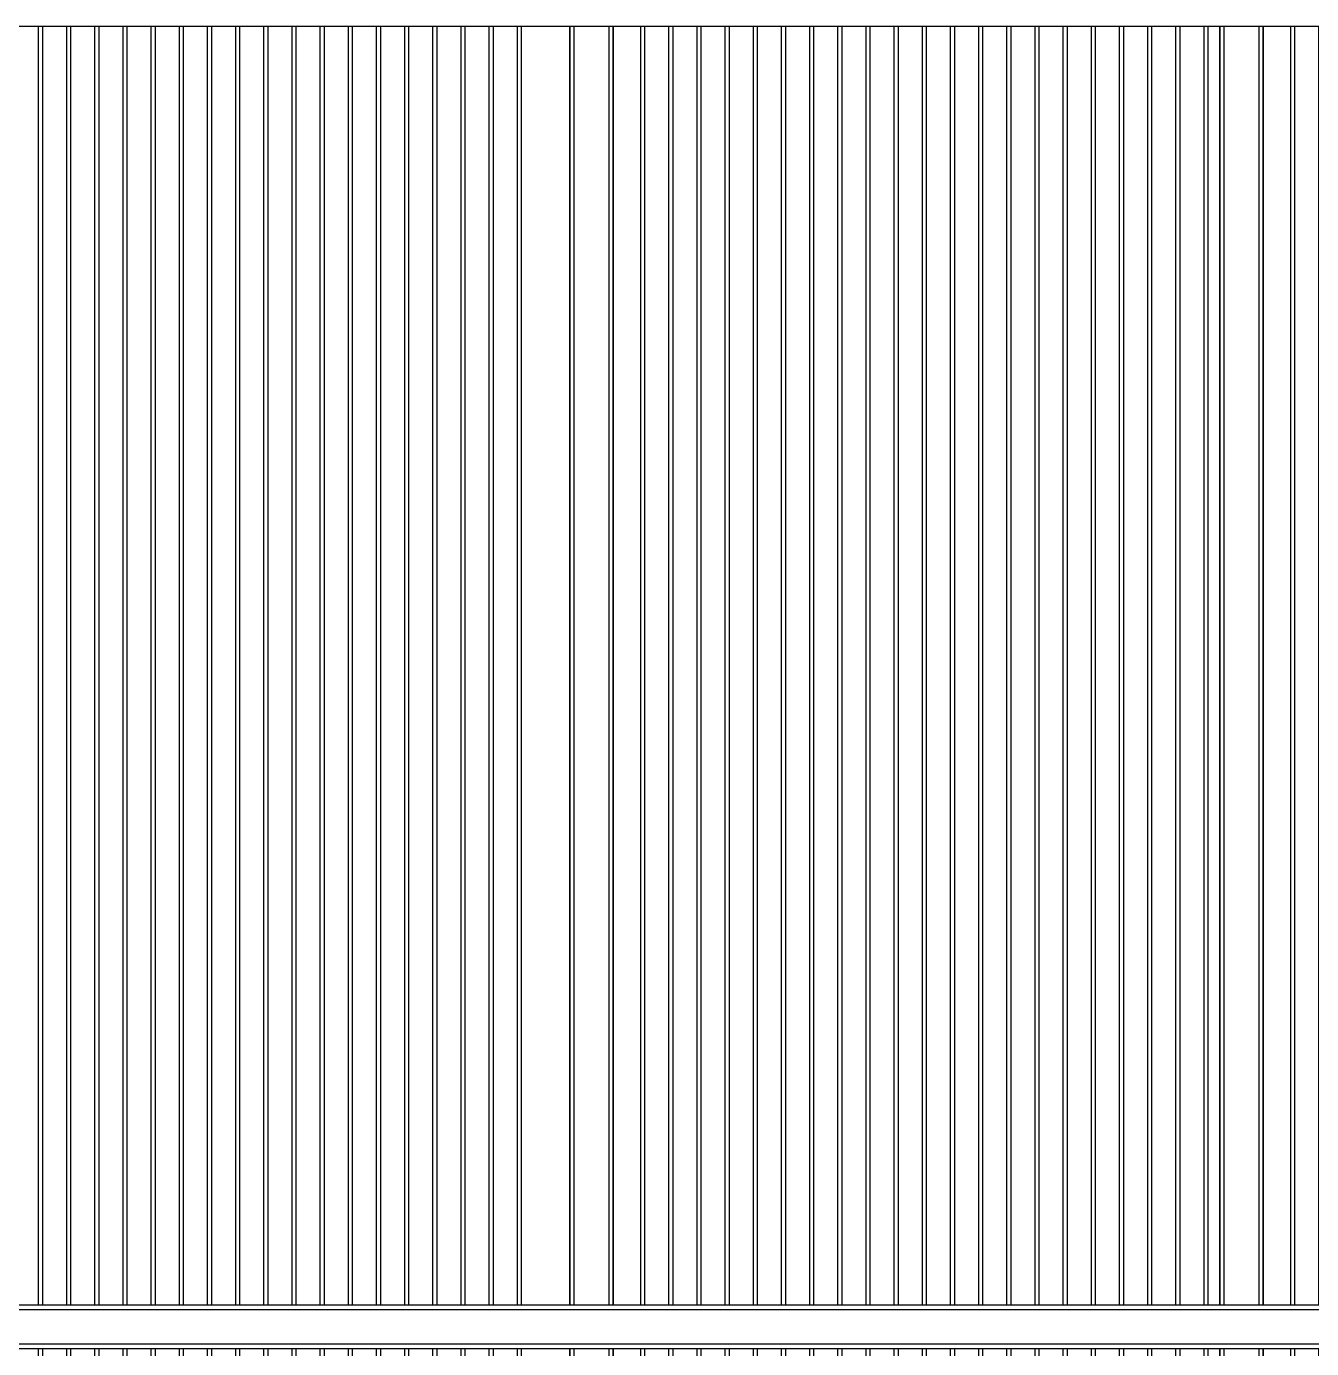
# Model space of a CAD drawing. Header units: millimetres. Extents: x 3774 to 718460, y -768339 to 192544.
# Drawn here: x 338386 to 341351, y -754964 to -751914 of the extents above; entities that cross this region are included whole.
import ezdxf

# ---------------------------------------------------------------- set-up
doc = ezdxf.new("R2010")
doc.units = ezdxf.units.MM
doc.set_wipeout_variables(frame=1)
for name, pattern in [('TA_GL_000.70000', [1.925, 0.7, -0.175, 0.175, -0.175, 0.7]), ('XKITLINE00', [0]), ('XKITLINE02', [4, 2, -2])]:
    doc.linetypes.add(name, pattern=pattern)
for name, color, linetype in [('000 - 0_SYM_DWG_GRIDLINE_MAIN_COLOR_251', 7, 'Continuous'), ('010 - ASPG_EXTR_MAIN_COLOR_2', 7, 'Continuous'), ('010 - ASPG_EXTR_WIPEOUT_', 7, 'Continuous'), ('010 - ASPG_FRAMING_MAIN_COLOR_1', 7, 'Continuous'), ('010 - ASPG_FRAMING_MAIN_COLOR_2', 7, 'Continuous'), ('010 - ASPG_FRAMING_SUB_COLOR_2', 7, 'Continuous'), ('010 - ASPG_FRAMING_WIPEOUT_', 7, 'Continuous')]:
    doc.layers.add(name, color=color, linetype=linetype)
doc.layers.add('Bolt', color=7, linetype='Continuous', lineweight=0)
doc.layers.add('Part', color=7, linetype='Continuous', lineweight=0)
doc.styles.add('TA', font='', dxfattribs={"height": 4.5})
doc.styles.get('TA').set_extended_font_data('Cordia New')

# ---------------------------------------------------------------- blocks, each defined once
blk = doc.blocks.new('*U5902')
at = {"layer": '000 - 0_SYM_DWG_GRIDLINE_MAIN_COLOR_251', "color": 7, "linetype": 'ByBlock', "ltscale": 5}
blk.add_line((10, 0), (-759, 0), dxfattribs=at)
at = {"color": 7, "style": 'TA', "flags": 1}
blk.add_attdef('LOCATION', (6, -6), '', height=4.5, rotation=270, dxfattribs=at)
blk = doc.blocks.new('W-1-PP19-SE-ENT3_20260407-104913_PP19_ENT3_ELE1_DIMS_1')
at = {"layer": '000 - 0_SYM_DWG_GRIDLINE_MAIN_COLOR_251', "color": 7, "linetype": 'TA_GL_000.70000', "xscale": 50.00000000000003, "yscale": 50.00000000000003, "zscale": 50.00000000000003, "rotation": 180}
for p in [(-27800, 114550), (-27800, 111800)]:
    blk.add_blockref('*U5902', p, dxfattribs=at)
blk = doc.blocks.new('*A6183500')
at = {"layer": 'Part', "color": 7, "linetype": 'XKITLINE00', "lineweight": 0}
for p, q in [((2179.569525, -60.453462), (2328.969438, -60.453462)), ((2179.569525, -65.253462), (2328.969438, -65.253462))]:
    blk.add_line(p, q, dxfattribs=at)
blk = doc.blocks.new('*A6193501')
at = {"layer": 'Part', "color": 7, "linetype": 'XKITLINE00', "lineweight": 0}
blk.add_line((2179.569525, -82.453462), (2328.969438, -82.453462), dxfattribs=at)
blk = doc.blocks.new('*A7013583')
at = {"layer": 'Part', "color": 7, "linetype": 'XKITLINE00', "lineweight": 0}
for p, q in [((2214.209518, -68.053462), (2180.609525, -68.053462)), ((2180.609525, -68.573462), (2180.609525, -68.053462)), ((2214.209518, -68.573462), (2214.209518, -68.053462)), ((2214.209518, -68.573462), (2180.609525, -68.573462))]:
    blk.add_line(p, q, dxfattribs=at)
blk = doc.blocks.new('*A7023584')
at = {"layer": 'Part', "color": 7, "linetype": 'XKITLINE00', "lineweight": 0}
for p, q in [((2214.209518, -80.053462), (2180.609525, -80.053462)), ((2180.609525, -80.573462), (2180.609525, -80.053462)), ((2214.209518, -80.573462), (2214.209518, -80.053462)), ((2214.209518, -80.573462), (2180.609525, -80.573462))]:
    blk.add_line(p, q, dxfattribs=at)
blk = doc.blocks.new('*A7053587')
at = {"layer": 'Part', "color": 7, "linetype": 'XKITLINE00', "lineweight": 0}
for p, q in [((2214.369525, -82.453462), (2214.369525, -65.253462)), ((2216.769525, -82.453462), (2216.769525, -65.253462))]:
    blk.add_line(p, q, dxfattribs=at)
blk = doc.blocks.new('*A11604042')
at = {"layer": 'Part', "color": 7, "linetype": 'XKITLINE00', "lineweight": 0}
for p, q in [((2196.049603, -82.213462), (2194.289603, -82.213462)), ((2194.289603, -82.213462), (2194.289603, -82.293462)), ((2196.049603, -82.213462), (2196.049603, -82.293462)), ((2196.049603, -82.293462), (2194.289603, -82.293462))]:
    blk.add_line(p, q, dxfattribs=at)
blk = doc.blocks.new('*A11614043')
at = {"layer": 'Part', "color": 7, "linetype": 'XKITLINE00', "lineweight": 0}
for p, q in [((2195.105603, -82.173462), (2194.665603, -82.173462)), ((2194.665603, -82.173462), (2194.665603, -82.213462)), ((2195.105603, -82.133462), (2195.105603, -82.173462)), ((2195.145603, -82.213462), (2195.145603, -82.133462))]:
    blk.add_line(p, q, dxfattribs=at)
blk = doc.blocks.new('*A11624044')
at = {"layer": 'Part', "color": 7, "linetype": 'XKITLINE00', "lineweight": 0}
for p, q in [((2194.129603, -82.453462), (2194.289603, -82.293462)), ((2194.289603, -82.293462), (2196.049603, -82.293462)), ((2196.049603, -82.293462), (2196.209603, -82.453462))]:
    blk.add_line(p, q, dxfattribs=at)
blk = doc.blocks.new('*A11634045')
at = {"layer": 'Part', "color": 7, "linetype": 'XKITLINE00', "lineweight": 0}
for p, q in [((2195.145603, -81.421462), (2195.145603, -80.621462)), ((2195.145603, -80.621462), (2195.193603, -80.621462)), ((2195.193603, -81.421462), (2195.193603, -80.621462)), ((2195.145603, -80.861462), (2195.193603, -80.861462)), ((2195.145603, -81.421462), (2195.193603, -81.421462))]:
    blk.add_line(p, q, dxfattribs=at)
blk = doc.blocks.new('*A11644046')
at = {"layer": 'Part', "color": 7, "linetype": 'XKITLINE00', "lineweight": 0}
for p, q in [((2194.769603, -80.573462), (2194.769603, -80.621462)), ((2194.769603, -80.621462), (2195.569603, -80.621462)), ((2195.569603, -80.621462), (2195.569603, -80.573462))]:
    blk.add_line(p, q, dxfattribs=at)
blk = doc.blocks.new('*A11814063')
at = {"layer": 'Part', "color": 7, "linetype": 'XKITLINE00', "lineweight": 0}
for p, q in [((2194.769603, -68.573462), (2194.769603, -68.621462)), ((2194.769603, -68.621462), (2195.569603, -68.621462)), ((2195.569603, -68.621462), (2195.569603, -68.573462))]:
    blk.add_line(p, q, dxfattribs=at)
blk = doc.blocks.new('*A11824064')
at = {"layer": 'Part', "color": 7, "linetype": 'XKITLINE00', "lineweight": 0}
for p, q in [((2195.145603, -69.421462), (2195.145603, -68.621462)), ((2195.145603, -68.621462), (2195.193603, -68.621462)), ((2195.193603, -69.421462), (2195.193603, -68.621462)), ((2195.145603, -68.861462), (2195.193603, -68.861462)), ((2195.145603, -69.421462), (2195.193603, -69.421462))]:
    blk.add_line(p, q, dxfattribs=at)
blk = doc.blocks.new('*A11834065')
at = {"layer": 'Part', "color": 7, "linetype": 'XKITLINE00', "lineweight": 0}
for p, q in [((2211.945603, -69.421462), (2211.945603, -68.621462)), ((2211.945603, -68.621462), (2211.993603, -68.621462)), ((2211.993603, -69.421462), (2211.993603, -68.621462)), ((2211.945603, -68.861462), (2211.993603, -68.861462)), ((2211.945603, -69.421462), (2211.993603, -69.421462))]:
    blk.add_line(p, q, dxfattribs=at)
blk = doc.blocks.new('*A11844066')
at = {"layer": 'Part', "color": 7, "linetype": 'XKITLINE00', "lineweight": 0}
for p, q in [((2211.569603, -68.573462), (2211.569603, -68.621462)), ((2211.569603, -68.621462), (2212.369603, -68.621462)), ((2212.369603, -68.621462), (2212.369603, -68.573462))]:
    blk.add_line(p, q, dxfattribs=at)
blk = doc.blocks.new('*A11854067')
at = {"layer": 'Part', "color": 7, "linetype": 'XKITLINE00', "lineweight": 0}
for p, q in [((2195.193603, -65.573462), (2195.193603, -65.493462)), ((2195.233603, -65.573462), (2195.233603, -65.533462)), ((2195.233603, -65.533462), (2195.673603, -65.533462)), ((2195.673603, -65.533462), (2195.673603, -65.493462))]:
    blk.add_line(p, q, dxfattribs=at)
blk = doc.blocks.new('*A11864068')
at = {"layer": 'Part', "color": 7, "linetype": 'XKITLINE00', "lineweight": 0}
for p, q in [((2194.289603, -65.413462), (2194.129603, -65.253462)), ((2196.209603, -65.253462), (2196.049603, -65.413462)), ((2196.049603, -65.413462), (2194.289603, -65.413462))]:
    blk.add_line(p, q, dxfattribs=at)
blk = doc.blocks.new('*A11874069')
at = {"layer": 'Part', "color": 7, "linetype": 'XKITLINE00', "lineweight": 0}
for p, q in [((2194.289603, -65.493462), (2194.289603, -65.413462)), ((2194.289603, -65.413462), (2196.049603, -65.413462)), ((2194.289603, -65.493462), (2196.049603, -65.493462)), ((2196.049603, -65.493462), (2196.049603, -65.413462))]:
    blk.add_line(p, q, dxfattribs=at)
blk = doc.blocks.new('*A11884070')
at = {"layer": 'Part', "color": 7, "linetype": 'XKITLINE00', "lineweight": 0}
for p, q in [((2211.993603, -65.573462), (2211.993603, -65.493462)), ((2212.033603, -65.573462), (2212.033603, -65.533462)), ((2212.033603, -65.533462), (2212.473603, -65.533462)), ((2212.473603, -65.533462), (2212.473603, -65.493462))]:
    blk.add_line(p, q, dxfattribs=at)
blk = doc.blocks.new('*A11894071')
at = {"layer": 'Part', "color": 7, "linetype": 'XKITLINE00', "lineweight": 0}
for p, q in [((2211.089603, -65.413462), (2210.929603, -65.253462)), ((2213.009603, -65.253462), (2212.849603, -65.413462)), ((2212.849603, -65.413462), (2211.089603, -65.413462))]:
    blk.add_line(p, q, dxfattribs=at)
blk = doc.blocks.new('*A11904072')
at = {"layer": 'Part', "color": 7, "linetype": 'XKITLINE00', "lineweight": 0}
for p, q in [((2211.089603, -65.493462), (2211.089603, -65.413462)), ((2211.089603, -65.413462), (2212.849603, -65.413462)), ((2211.089603, -65.493462), (2212.849603, -65.493462)), ((2212.849603, -65.493462), (2212.849603, -65.413462))]:
    blk.add_line(p, q, dxfattribs=at)
blk = doc.blocks.new('*A11914073')
at = {"layer": 'Bolt'}
for points in [[(2211.674, -80.573), (2211.674, -80.525), (2211.786, -80.525), (2211.786, -80.573)], [(2211.674, -80.621), (2211.674, -80.573), (2211.786, -80.573), (2211.786, -80.621)], [(2212.154, -80.573), (2212.154, -80.525), (2212.266, -80.525), (2212.266, -80.573)], [(2212.154, -80.621), (2212.154, -80.573), (2212.266, -80.573), (2212.266, -80.621)]]:
    blk.add_hatch(color=7, dxfattribs=at).paths.add_polyline_path(points, flags=17)
at = {"layer": 'Bolt', "color": 7, "linetype": 'XKITLINE00', "lineweight": 0}
for p, q in [((2211.73, -80.685), (2211.73, -80.341)), ((2212.21, -80.685), (2212.21, -80.341)), ((2211.674, -80.573), (2211.674, -80.525)), ((2211.674, -80.621), (2211.674, -80.573)), ((2211.786, -80.573), (2211.786, -80.525)), ((2211.786, -80.621), (2211.786, -80.573)), ((2212.154, -80.573), (2212.154, -80.525)), ((2212.154, -80.621), (2212.154, -80.573)), ((2212.266, -80.573), (2212.266, -80.525)), ((2212.266, -80.621), (2212.266, -80.573))]:
    blk.add_line(p, q, dxfattribs=at)
blk = doc.blocks.new('*A11924074')
at = {"layer": 'Bolt'}
for points in [[(2194.586, -82.213), (2194.586, -82.293), (2194.474, -82.293), (2194.474, -82.213)], [(2195.866, -82.213), (2195.866, -82.293), (2195.754, -82.293), (2195.754, -82.213)]]:
    blk.add_hatch(color=7, dxfattribs=at).paths.add_polyline_path(points, flags=17)
at = {"layer": 'Bolt', "color": 7, "linetype": 'XKITLINE00', "lineweight": 0}
for p, q in [((2194.474, -82.293), (2194.474, -82.213)), ((2194.53, -82.357), (2194.53, -82.013)), ((2194.586, -82.293), (2194.586, -82.213)), ((2195.754, -82.293), (2195.754, -82.213)), ((2195.81, -82.357), (2195.81, -82.013)), ((2195.866, -82.293), (2195.866, -82.213))]:
    blk.add_line(p, q, dxfattribs=at)
blk = doc.blocks.new('*A11934075')
at = {"layer": 'Bolt', "color": 7, "linetype": 'XKITLINE02', "lineweight": 0}
for p, q in [((2195.256963, -81.933462), (2194.913603, -81.933462)), ((2195.145603, -81.877462), (2195.105603, -81.877462)), ((2195.193603, -81.877462), (2195.145603, -81.877462)), ((2195.145603, -81.989462), (2195.105603, -81.989462)), ((2195.193603, -81.989462), (2195.145603, -81.989462))]:
    blk.add_line(p, q, dxfattribs=at)
blk = doc.blocks.new('*A11944076')
at = {"layer": 'Bolt'}
for points in [[(2194.874, -80.573), (2194.874, -80.525), (2194.986, -80.525), (2194.986, -80.573)], [(2194.874, -80.621), (2194.874, -80.573), (2194.986, -80.573), (2194.986, -80.621)], [(2195.354, -80.573), (2195.354, -80.525), (2195.466, -80.525), (2195.466, -80.573)], [(2195.354, -80.621), (2195.354, -80.573), (2195.466, -80.573), (2195.466, -80.621)]]:
    blk.add_hatch(color=7, dxfattribs=at).paths.add_polyline_path(points, flags=17)
at = {"layer": 'Bolt', "color": 7, "linetype": 'XKITLINE00', "lineweight": 0}
for p, q in [((2194.93, -80.685), (2194.93, -80.341)), ((2195.41, -80.685), (2195.41, -80.341)), ((2194.874, -80.573), (2194.874, -80.525)), ((2194.874, -80.621), (2194.874, -80.573)), ((2194.986, -80.573), (2194.986, -80.525)), ((2194.986, -80.621), (2194.986, -80.573)), ((2195.354, -80.573), (2195.354, -80.525)), ((2195.354, -80.621), (2195.354, -80.573)), ((2195.466, -80.573), (2195.466, -80.525)), ((2195.466, -80.621), (2195.466, -80.573))]:
    blk.add_line(p, q, dxfattribs=at)
blk = doc.blocks.new('*A12044086')
at = {"layer": 'Bolt'}
for points in [[(2194.874, -68.573), (2194.874, -68.525), (2194.986, -68.525), (2194.986, -68.573)], [(2195.354, -68.573), (2195.354, -68.525), (2195.466, -68.525), (2195.466, -68.573)], [(2194.874, -68.621), (2194.874, -68.573), (2194.986, -68.573), (2194.986, -68.621)], [(2195.354, -68.621), (2195.354, -68.573), (2195.466, -68.573), (2195.466, -68.621)]]:
    blk.add_hatch(color=7, dxfattribs=at).paths.add_polyline_path(points, flags=17)
at = {"layer": 'Bolt', "color": 7, "linetype": 'XKITLINE00', "lineweight": 0}
for p, q in [((2194.874, -68.573), (2194.874, -68.525)), ((2194.93, -68.685), (2194.93, -68.341)), ((2194.986, -68.573), (2194.986, -68.525)), ((2195.354, -68.573), (2195.354, -68.525)), ((2195.41, -68.685), (2195.41, -68.341)), ((2195.466, -68.573), (2195.466, -68.525)), ((2194.874, -68.621), (2194.874, -68.573)), ((2194.986, -68.621), (2194.986, -68.573)), ((2195.354, -68.621), (2195.354, -68.573)), ((2195.466, -68.621), (2195.466, -68.573))]:
    blk.add_line(p, q, dxfattribs=at)
blk = doc.blocks.new('*A12054087')
at = {"layer": 'Bolt'}
for points in [[(2211.674, -68.573), (2211.674, -68.525), (2211.786, -68.525), (2211.786, -68.573)], [(2212.154, -68.573), (2212.154, -68.525), (2212.266, -68.525), (2212.266, -68.573)], [(2211.674, -68.621), (2211.674, -68.573), (2211.786, -68.573), (2211.786, -68.621)], [(2212.154, -68.621), (2212.154, -68.573), (2212.266, -68.573), (2212.266, -68.621)]]:
    blk.add_hatch(color=7, dxfattribs=at).paths.add_polyline_path(points, flags=17)
at = {"layer": 'Bolt', "color": 7, "linetype": 'XKITLINE00', "lineweight": 0}
for p, q in [((2211.674, -68.573), (2211.674, -68.525)), ((2211.73, -68.685), (2211.73, -68.341)), ((2211.786, -68.573), (2211.786, -68.525)), ((2212.154, -68.573), (2212.154, -68.525)), ((2212.21, -68.685), (2212.21, -68.341)), ((2212.266, -68.573), (2212.266, -68.525)), ((2211.674, -68.621), (2211.674, -68.573)), ((2211.786, -68.621), (2211.786, -68.573)), ((2212.154, -68.621), (2212.154, -68.573)), ((2212.266, -68.621), (2212.266, -68.573))]:
    blk.add_line(p, q, dxfattribs=at)
blk = doc.blocks.new('*A12064088')
at = {"layer": 'Bolt'}
for points in [[(2194.586, -65.413), (2194.586, -65.493), (2194.474, -65.493), (2194.474, -65.413)], [(2195.866, -65.413), (2195.866, -65.493), (2195.754, -65.493), (2195.754, -65.413)]]:
    blk.add_hatch(color=7, dxfattribs=at).paths.add_polyline_path(points, flags=17)
at = {"layer": 'Bolt', "color": 7, "linetype": 'XKITLINE00', "lineweight": 0}
for p, q in [((2194.53, -65.35), (2194.53, -65.693)), ((2195.81, -65.35), (2195.81, -65.693)), ((2194.474, -65.413), (2194.474, -65.493)), ((2194.586, -65.413), (2194.586, -65.493)), ((2195.754, -65.413), (2195.754, -65.493)), ((2195.866, -65.413), (2195.866, -65.493))]:
    blk.add_line(p, q, dxfattribs=at)
blk = doc.blocks.new('*A12074089')
at = {"layer": 'Bolt', "color": 7, "linetype": 'XKITLINE02', "lineweight": 0}
for p, q in [((2195.082243, -65.773462), (2195.425603, -65.773462)), ((2195.145603, -65.717462), (2195.193603, -65.717462)), ((2195.145603, -65.829462), (2195.193603, -65.829462)), ((2195.193603, -65.717462), (2195.233603, -65.717462)), ((2195.193603, -65.829462), (2195.233603, -65.829462))]:
    blk.add_line(p, q, dxfattribs=at)
blk = doc.blocks.new('*A12084090')
at = {"layer": 'Bolt'}
for points in [[(2211.386, -65.413), (2211.386, -65.493), (2211.274, -65.493), (2211.274, -65.413)], [(2212.666, -65.413), (2212.666, -65.493), (2212.554, -65.493), (2212.554, -65.413)]]:
    blk.add_hatch(color=7, dxfattribs=at).paths.add_polyline_path(points, flags=17)
at = {"layer": 'Bolt', "color": 7, "linetype": 'XKITLINE00', "lineweight": 0}
for p, q in [((2211.33, -65.35), (2211.33, -65.693)), ((2212.61, -65.35), (2212.61, -65.693)), ((2211.274, -65.413), (2211.274, -65.493)), ((2211.386, -65.413), (2211.386, -65.493)), ((2212.554, -65.413), (2212.554, -65.493)), ((2212.666, -65.413), (2212.666, -65.493))]:
    blk.add_line(p, q, dxfattribs=at)
blk = doc.blocks.new('*A12094091')
at = {"layer": 'Bolt', "color": 7, "linetype": 'XKITLINE02', "lineweight": 0}
for p, q in [((2211.882243, -65.773462), (2212.225603, -65.773462)), ((2211.945603, -65.717462), (2211.993603, -65.717462)), ((2211.945603, -65.829462), (2211.993603, -65.829462)), ((2211.993603, -65.717462), (2212.033603, -65.717462)), ((2211.993603, -65.829462), (2212.033603, -65.829462))]:
    blk.add_line(p, q, dxfattribs=at)
blk = doc.blocks.new('*A12244106')
at = {"layer": 'Part', "color": 7, "linetype": 'XKITLINE00', "lineweight": 0}
for p, q in [((2212.369603, -65.573462), (2211.569603, -65.573462)), ((2211.569603, -68.053462), (2211.569603, -65.573462)), ((2212.369603, -68.053462), (2212.369603, -65.573462)), ((2211.569603, -80.053462), (2211.569603, -68.621462)), ((2212.369603, -80.053462), (2212.369603, -68.621462)), ((2211.569603, -82.133462), (2211.569603, -80.621462)), ((2212.369603, -82.133462), (2212.369603, -80.621462)), ((2211.569603, -82.133462), (2212.369603, -82.133462))]:
    blk.add_line(p, q, dxfattribs=at)
blk = doc.blocks.new('*A12254107')
at = {"layer": 'Part', "color": 7, "linetype": 'XKITLINE00', "lineweight": 0}
for p, q in [((2195.569603, -65.573462), (2194.769603, -65.573462)), ((2194.769603, -68.053462), (2194.769603, -65.573462)), ((2195.569603, -68.053462), (2195.569603, -65.573462)), ((2194.769603, -80.053462), (2194.769603, -68.621462)), ((2195.569603, -80.053462), (2195.569603, -68.621462)), ((2194.769603, -82.133462), (2194.769603, -80.621462)), ((2195.569603, -82.133462), (2195.569603, -80.621462)), ((2194.769603, -82.133462), (2195.569603, -82.133462))]:
    blk.add_line(p, q, dxfattribs=at)
blk = doc.blocks.new('*A12324114')
at = {"layer": 'Part', "color": 7, "linetype": 'XKITLINE00', "lineweight": 0}
for p, q in [((2212.849603, -82.213462), (2211.089603, -82.213462)), ((2211.089603, -82.213462), (2211.089603, -82.293462)), ((2212.849603, -82.213462), (2212.849603, -82.293462)), ((2212.849603, -82.293462), (2211.089603, -82.293462))]:
    blk.add_line(p, q, dxfattribs=at)
blk = doc.blocks.new('*A12334115')
at = {"layer": 'Part', "color": 7, "linetype": 'XKITLINE00', "lineweight": 0}
for p, q in [((2211.905603, -82.173462), (2211.465603, -82.173462)), ((2211.465603, -82.173462), (2211.465603, -82.213462)), ((2211.905603, -82.133462), (2211.905603, -82.173462)), ((2211.945603, -82.213462), (2211.945603, -82.133462))]:
    blk.add_line(p, q, dxfattribs=at)
blk = doc.blocks.new('*A12344116')
at = {"layer": 'Part', "color": 7, "linetype": 'XKITLINE00', "lineweight": 0}
for p, q in [((2210.929603, -82.453462), (2211.089603, -82.293462)), ((2211.089603, -82.293462), (2212.849603, -82.293462)), ((2212.849603, -82.293462), (2213.009603, -82.453462))]:
    blk.add_line(p, q, dxfattribs=at)
blk = doc.blocks.new('*A12354117')
at = {"layer": 'Part', "color": 7, "linetype": 'XKITLINE00', "lineweight": 0}
for p, q in [((2211.569603, -80.573462), (2211.569603, -80.621462)), ((2211.569603, -80.621462), (2212.369603, -80.621462)), ((2212.369603, -80.621462), (2212.369603, -80.573462))]:
    blk.add_line(p, q, dxfattribs=at)
blk = doc.blocks.new('*A12364118')
at = {"layer": 'Part', "color": 7, "linetype": 'XKITLINE00', "lineweight": 0}
for p, q in [((2211.945603, -81.421462), (2211.945603, -80.621462)), ((2211.945603, -80.621462), (2211.993603, -80.621462)), ((2211.993603, -81.421462), (2211.993603, -80.621462)), ((2211.945603, -80.861462), (2211.993603, -80.861462)), ((2211.945603, -81.421462), (2211.993603, -81.421462))]:
    blk.add_line(p, q, dxfattribs=at)
blk = doc.blocks.new('*A12474129')
at = {"layer": 'Bolt'}
for points in [[(2211.386, -82.213), (2211.386, -82.293), (2211.274, -82.293), (2211.274, -82.213)], [(2212.666, -82.213), (2212.666, -82.293), (2212.554, -82.293), (2212.554, -82.213)]]:
    blk.add_hatch(color=7, dxfattribs=at).paths.add_polyline_path(points, flags=17)
at = {"layer": 'Bolt', "color": 7, "linetype": 'XKITLINE00', "lineweight": 0}
for p, q in [((2211.274, -82.293), (2211.274, -82.213)), ((2211.33, -82.357), (2211.33, -82.013)), ((2211.386, -82.293), (2211.386, -82.213)), ((2212.554, -82.293), (2212.554, -82.213)), ((2212.61, -82.357), (2212.61, -82.013)), ((2212.666, -82.293), (2212.666, -82.213))]:
    blk.add_line(p, q, dxfattribs=at)
blk = doc.blocks.new('*A12484130')
at = {"layer": 'Bolt', "color": 7, "linetype": 'XKITLINE02', "lineweight": 0}
for p, q in [((2212.056963, -81.933462), (2211.713603, -81.933462)), ((2211.945603, -81.877462), (2211.905603, -81.877462)), ((2211.993603, -81.877462), (2211.945603, -81.877462)), ((2211.945603, -81.989462), (2211.905603, -81.989462)), ((2211.993603, -81.989462), (2211.945603, -81.989462))]:
    blk.add_line(p, q, dxfattribs=at)
blk = doc.blocks.new('W-1-PP19-SE-ENT3_20260407-111149_PP19_ENT3_SE_ELE3')
at = {"color": 7, "lineweight": 0, "xscale": 125, "yscale": 125, "zscale": 125}
for name in ['*A6183500', '*A11864068', '*A11894071', '*A7053587', '*A11874069', '*A12064088', '*A11854067', '*A11904072', '*A12084090', '*A11884070', '*A12254107', '*A12074089', '*A12244106', '*A12094091', '*A7013583', '*A12044086', '*A12054087', '*A11814063', '*A11824064', '*A11844066', '*A11834065', '*A7023584', '*A11944076', '*A11914073', '*A11644046', '*A11634045', '*A12354117', '*A12364118', '*A11924074', '*A11934075', '*A12474129', '*A12484130', '*A11624044', '*A11604042', '*A11614043', '*A12344116', '*A12324114', '*A12334115', '*A6193501']:
    blk.add_blockref(name, (-296446.190625, 122106.68275), dxfattribs=at)
blk = doc.blocks.new('*U5926')
at = {"color": 7}
blk.add_wipeout([(50, 0), (1350, 0), (1350, 8350), (50, 8350)], dxfattribs=at).dxf.layer = '010 - ASPG_EXTR_WIPEOUT_'
at = {"layer": '010 - ASPG_EXTR_MAIN_COLOR_2', "color": 7}
for points in [[(123.5, 0), (133.8, 0), (133.8, 8350), (123.5, 8350)], [(188.5, 0), (198.8, 0), (198.8, 8350), (188.5, 8350)], [(253.5, 0), (263.8, 0), (263.8, 8350), (253.5, 8350)], [(318.5, 0), (328.8, 0), (328.8, 8350), (318.5, 8350)], [(383.5, 0), (393.8, 0), (393.8, 8350), (383.5, 8350)], [(448.5, 0), (458.8, 0), (458.8, 8350), (448.5, 8350)], [(513.5, 0), (523.8, 0), (523.8, 8350), (513.5, 8350)], [(578.5, 0), (588.8, 0), (588.8, 8350), (578.5, 8350)], [(643.5, 0), (653.8, 0), (653.8, 8350), (643.5, 8350)], [(708.5, 0), (718.8, 0), (718.8, 8350), (708.5, 8350)], [(773.5, 0), (783.8, 0), (783.8, 8350), (773.5, 8350)], [(838.5, 0), (848.8, 0), (848.8, 8350), (838.5, 8350)], [(903.5, 0), (913.8, 0), (913.8, 8350), (903.5, 8350)], [(968.5, 0), (978.8, 0), (978.8, 8350), (968.5, 8350)], [(1033.5, 0), (1043.8, 0), (1043.8, 8350), (1033.5, 8350)], [(1098.5, 0), (1108.8, 0), (1108.8, 8350), (1098.5, 8350)], [(1163.5, 0), (1173.8, 0), (1173.8, 8350), (1163.5, 8350)], [(1228.5, 0), (1238.8, 0), (1238.8, 8350), (1228.5, 8350)]]:
    blk.add_lwpolyline(points, close=True, dxfattribs=at)
at = {"layer": '010 - ASPG_FRAMING_SUB_COLOR_2', "color": 7}
blk.add_lwpolyline([(50, 0), (1350, 0), (1350, 8350), (50, 8350)], close=True, dxfattribs=at)
at = {"color": 7}
blk.add_wipeout([(1350, 0), (1450, 0), (1450, 8350), (1350, 8350)], dxfattribs=at).dxf.layer = '010 - ASPG_EXTR_WIPEOUT_'
at = {"layer": '010 - ASPG_FRAMING_MAIN_COLOR_1', "color": 7}
for points in [[(1350, 0), (1360, 0), (1360, 8350), (1350, 8350)], [(1440, 0), (1450, 0), (1450, 8350), (1440, 8350)]]:
    blk.add_lwpolyline(points, close=True, dxfattribs=at)
at = {"layer": '010 - ASPG_FRAMING_SUB_COLOR_2', "color": 7}
blk.add_lwpolyline([(1350, 0), (1450, 0), (1450, 8350), (1350, 8350)], close=True, dxfattribs=at)
blk = doc.blocks.new('*U5930')
at = {"color": 7}
blk.add_wipeout([(50, 0), (1450, 0), (1450, 8350), (50, 8350)], dxfattribs=at).dxf.layer = '010 - ASPG_EXTR_WIPEOUT_'
at = {"layer": '010 - ASPG_EXTR_MAIN_COLOR_2', "color": 7}
for points in [[(113.3, 0), (123.5, 0), (123.5, 8350), (113.3, 8350)], [(178.3, 0), (188.5, 0), (188.5, 8350), (178.3, 8350)], [(243.3, 0), (253.5, 0), (253.5, 8350), (243.3, 8350)], [(308.3, 0), (318.5, 0), (318.5, 8350), (308.3, 8350)], [(373.3, 0), (383.5, 0), (383.5, 8350), (373.3, 8350)], [(438.3, 0), (448.5, 0), (448.5, 8350), (438.3, 8350)], [(503.3, 0), (513.5, 0), (513.5, 8350), (503.3, 8350)], [(568.3, 0), (578.5, 0), (578.5, 8350), (568.3, 8350)], [(633.3, 0), (643.5, 0), (643.5, 8350), (633.3, 8350)], [(698.3, 0), (708.5, 0), (708.5, 8350), (698.3, 8350)], [(763.3, 0), (773.5, 0), (773.5, 8350), (763.3, 8350)], [(828.3, 0), (838.5, 0), (838.5, 8350), (828.3, 8350)], [(893.3, 0), (903.5, 0), (903.5, 8350), (893.3, 8350)], [(958.3, 0), (968.5, 0), (968.5, 8350), (958.3, 8350)], [(1023.3, 0), (1033.5, 0), (1033.5, 8350), (1023.3, 8350)], [(1088.3, 0), (1098.5, 0), (1098.5, 8350), (1088.3, 8350)], [(1153.3, 0), (1163.5, 0), (1163.5, 8350), (1153.3, 8350)], [(1218.3, 0), (1228.5, 0), (1228.5, 8350), (1218.3, 8350)], [(1283.3, 0), (1293.5, 0), (1293.5, 8350), (1283.3, 8350)], [(1348.3, 0), (1358.5, 0), (1358.5, 8350), (1348.3, 8350)], [(1413.3, 0), (1423.5, 0), (1423.5, 8350), (1413.3, 8350)]]:
    blk.add_lwpolyline(points, close=True, dxfattribs=at)
at = {"layer": '010 - ASPG_FRAMING_SUB_COLOR_2', "color": 7}
blk.add_lwpolyline([(50, 0), (1450, 0), (1450, 8350), (50, 8350)], close=True, dxfattribs=at)
at = {"color": 7}
for points in [[(-50, 0), (50, 0), (50, 8350), (-50, 8350)], [(1450, 0), (1550, 0), (1550, 8350), (1450, 8350)]]:
    blk.add_wipeout(points, dxfattribs=at).dxf.layer = '010 - ASPG_EXTR_WIPEOUT_'
at = {"layer": '010 - ASPG_FRAMING_MAIN_COLOR_1', "color": 7}
for points in [[(-50, 0), (-40, 0), (-40, 8350), (-50, 8350)], [(40, 0), (50, 0), (50, 8350), (40, 8350)], [(1450, 0), (1460, 0), (1460, 8350), (1450, 8350)], [(1540, 0), (1550, 0), (1550, 8350), (1540, 8350)]]:
    blk.add_lwpolyline(points, close=True, dxfattribs=at)
at = {"layer": '010 - ASPG_FRAMING_SUB_COLOR_2', "color": 7}
for points in [[(-50, 0), (50, 0), (50, 8350), (-50, 8350)], [(1450, 0), (1550, 0), (1550, 8350), (1450, 8350)]]:
    blk.add_lwpolyline(points, close=True, dxfattribs=at)
blk = doc.blocks.new('*U7969')
at = {"color": 7}
blk.add_wipeout([(0, -40), (18510.6, -40), (18510.6, 40), (0, 40)], dxfattribs=at).dxf.layer = '010 - ASPG_FRAMING_WIPEOUT_'
at = {"layer": '010 - ASPG_FRAMING_MAIN_COLOR_2', "color": 7}
blk.add_lwpolyline([(0, -40), (18510.6, -40), (18510.6, 40), (0, 40)], close=True, dxfattribs=at)
at = {"color": 7}
for points in [[(-40, 40), (18511, 40), (18511, 50), (-40, 50)], [(-40, -50), (18511, -50), (18511, -40), (-40, -40)]]:
    blk.add_wipeout(points, dxfattribs=at).dxf.layer = '010 - ASPG_FRAMING_WIPEOUT_'
at = {"layer": '010 - ASPG_FRAMING_MAIN_COLOR_1', "color": 7}
for points in [[(-40, 40), (18511, 40), (18511, 50), (-40, 50)], [(-40, -50), (18511, -50), (18511, -40), (-40, -40)]]:
    blk.add_lwpolyline(points, close=True, dxfattribs=at)
blk = doc.blocks.new('W-1-PP19-SE-ENT3_20260407-131650_PP19_ENT3_ASPG_ELE3')
at = {"color": 7}
blk.add_blockref('*U5926', (-22400, 106200), dxfattribs=at)
blk.add_blockref('*U5930', (-21000, 106200), dxfattribs=at)
blk.add_blockref('*U5930', (-19500, 106200), dxfattribs=at)
blk.add_blockref('*U7969', (-24030.4, 111550), dxfattribs=at)

msp = doc.modelspace()

# ---------------------------------------------------------------- block references
at = {"color": 7}
msp.add_blockref('W-1-PP19-SE-ENT3_20260407-111149_PP19_ENT3_SE_ELE3', (360689.371, -866463.718), dxfattribs=at)

# ---------------------------------------------------------------- next in the draw order: block references
msp.add_blockref('W-1-PP19-SE-ENT3_20260407-104913_PP19_ENT3_ELE1_DIMS_1', (360689.371, -866463.718), dxfattribs=at)

# ---------------------------------------------------------------- next in the draw order: block references
msp.add_blockref('W-1-PP19-SE-ENT3_20260407-131650_PP19_ENT3_ASPG_ELE3', (360689.371, -866463.718), dxfattribs=at)

doc.saveas('drawing.dxf')
